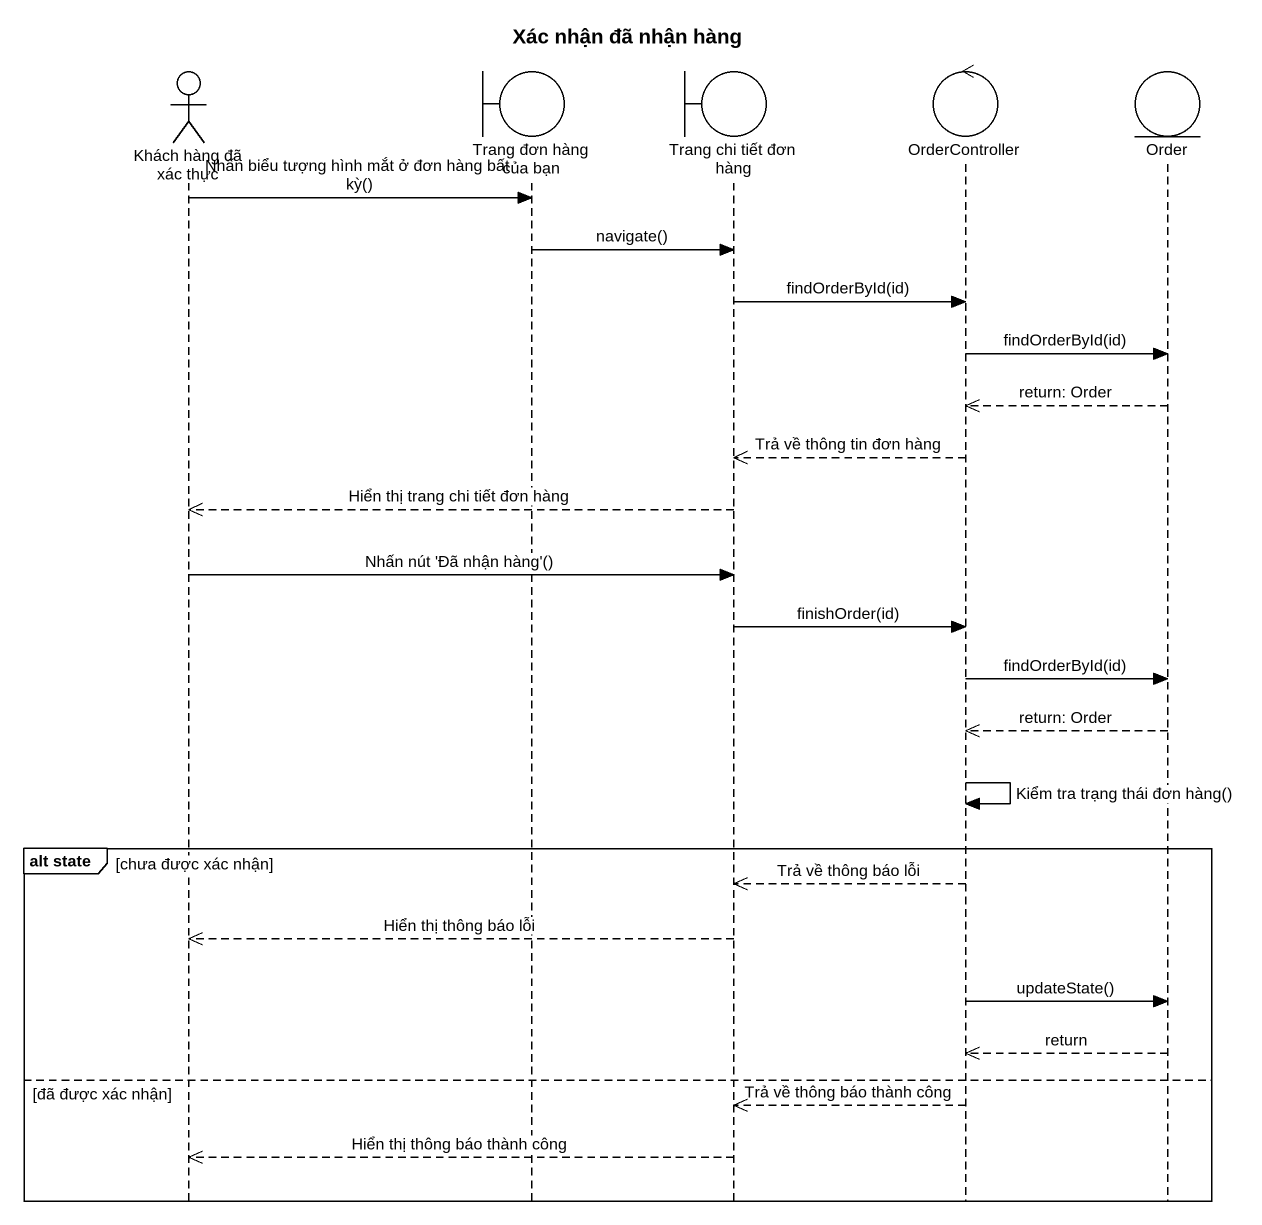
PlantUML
@startuml
title Xác nhận đã nhận hàng
hide footbox
actor "Khách hàng đã xác thực" as Khách_hàng_đã_xác_thực
boundary "Trang đơn hàng của bạn" as Trang_đơn_hàng_của_bạn
boundary "Trang chi tiết đơn hàng" as Trang_chi_tiết_đơn_hàng
control OrderController
entity Order

Khách_hàng_đã_xác_thực -> Trang_đơn_hàng_của_bạn : Nhấn biểu tượng hình mắt ở đơn hàng bất kỳ()
Trang_đơn_hàng_của_bạn -> Trang_chi_tiết_đơn_hàng : navigate()
Trang_chi_tiết_đơn_hàng -> OrderController : findOrderById(id)
OrderController -> Order : findOrderById(id)
Order -->> OrderController : return: Order
OrderController -->> Trang_chi_tiết_đơn_hàng : Trả về thông tin đơn hàng
Trang_chi_tiết_đơn_hàng -->> Khách_hàng_đã_xác_thực : Hiển thị trang chi tiết đơn hàng
Khách_hàng_đã_xác_thực -> Trang_chi_tiết_đơn_hàng : Nhấn nút 'Đã nhận hàng'()
Trang_chi_tiết_đơn_hàng -> OrderController : finishOrder(id)
OrderController -> Order : findOrderById(id)
Order -->> OrderController : return: Order
OrderController -> OrderController : Kiểm tra trạng thái đơn hàng()
group alt state [chưa được xác nhận]
  OrderController -->> Trang_chi_tiết_đơn_hàng : Trả về thông báo lỗi
  Trang_chi_tiết_đơn_hàng -->> Khách_hàng_đã_xác_thực : Hiển thị thông báo lỗi
  OrderController -> Order : updateState()
  Order -->> OrderController : return
else đã được xác nhận
  OrderController -->> Trang_chi_tiết_đơn_hàng : Trả về thông báo thành công
  Trang_chi_tiết_đơn_hàng -->> Khách_hàng_đã_xác_thực : Hiển thị thông báo thành công
end
@enduml
